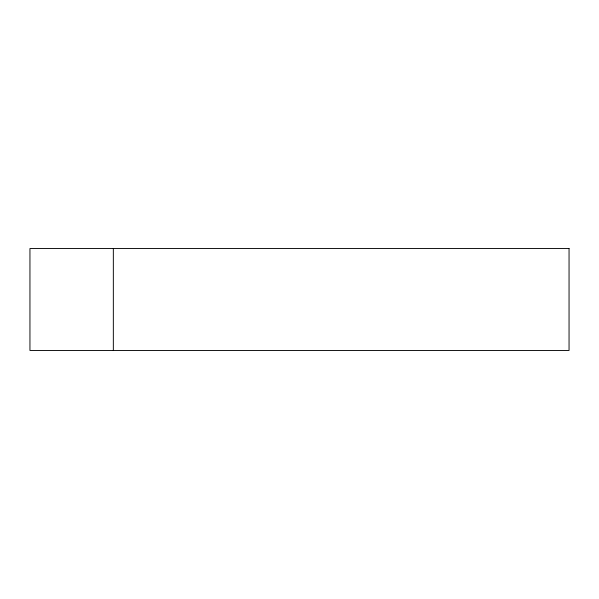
<?xml version="1.0" encoding="UTF-8"?>
<svg xmlns="http://www.w3.org/2000/svg" width="599" height="599" viewBox="0 0 599 599"><rect width="100%" height="100%" fill="white"/><g stroke="black" fill="none" stroke-linecap="round" stroke-linejoin="round"><path stroke-width="0.9" d="M113.338 248.548L113.338 350.452M569.05 248.548L29.95 248.548L29.95 350.452L569.05 350.452L569.05 248.548"/></g></svg>
